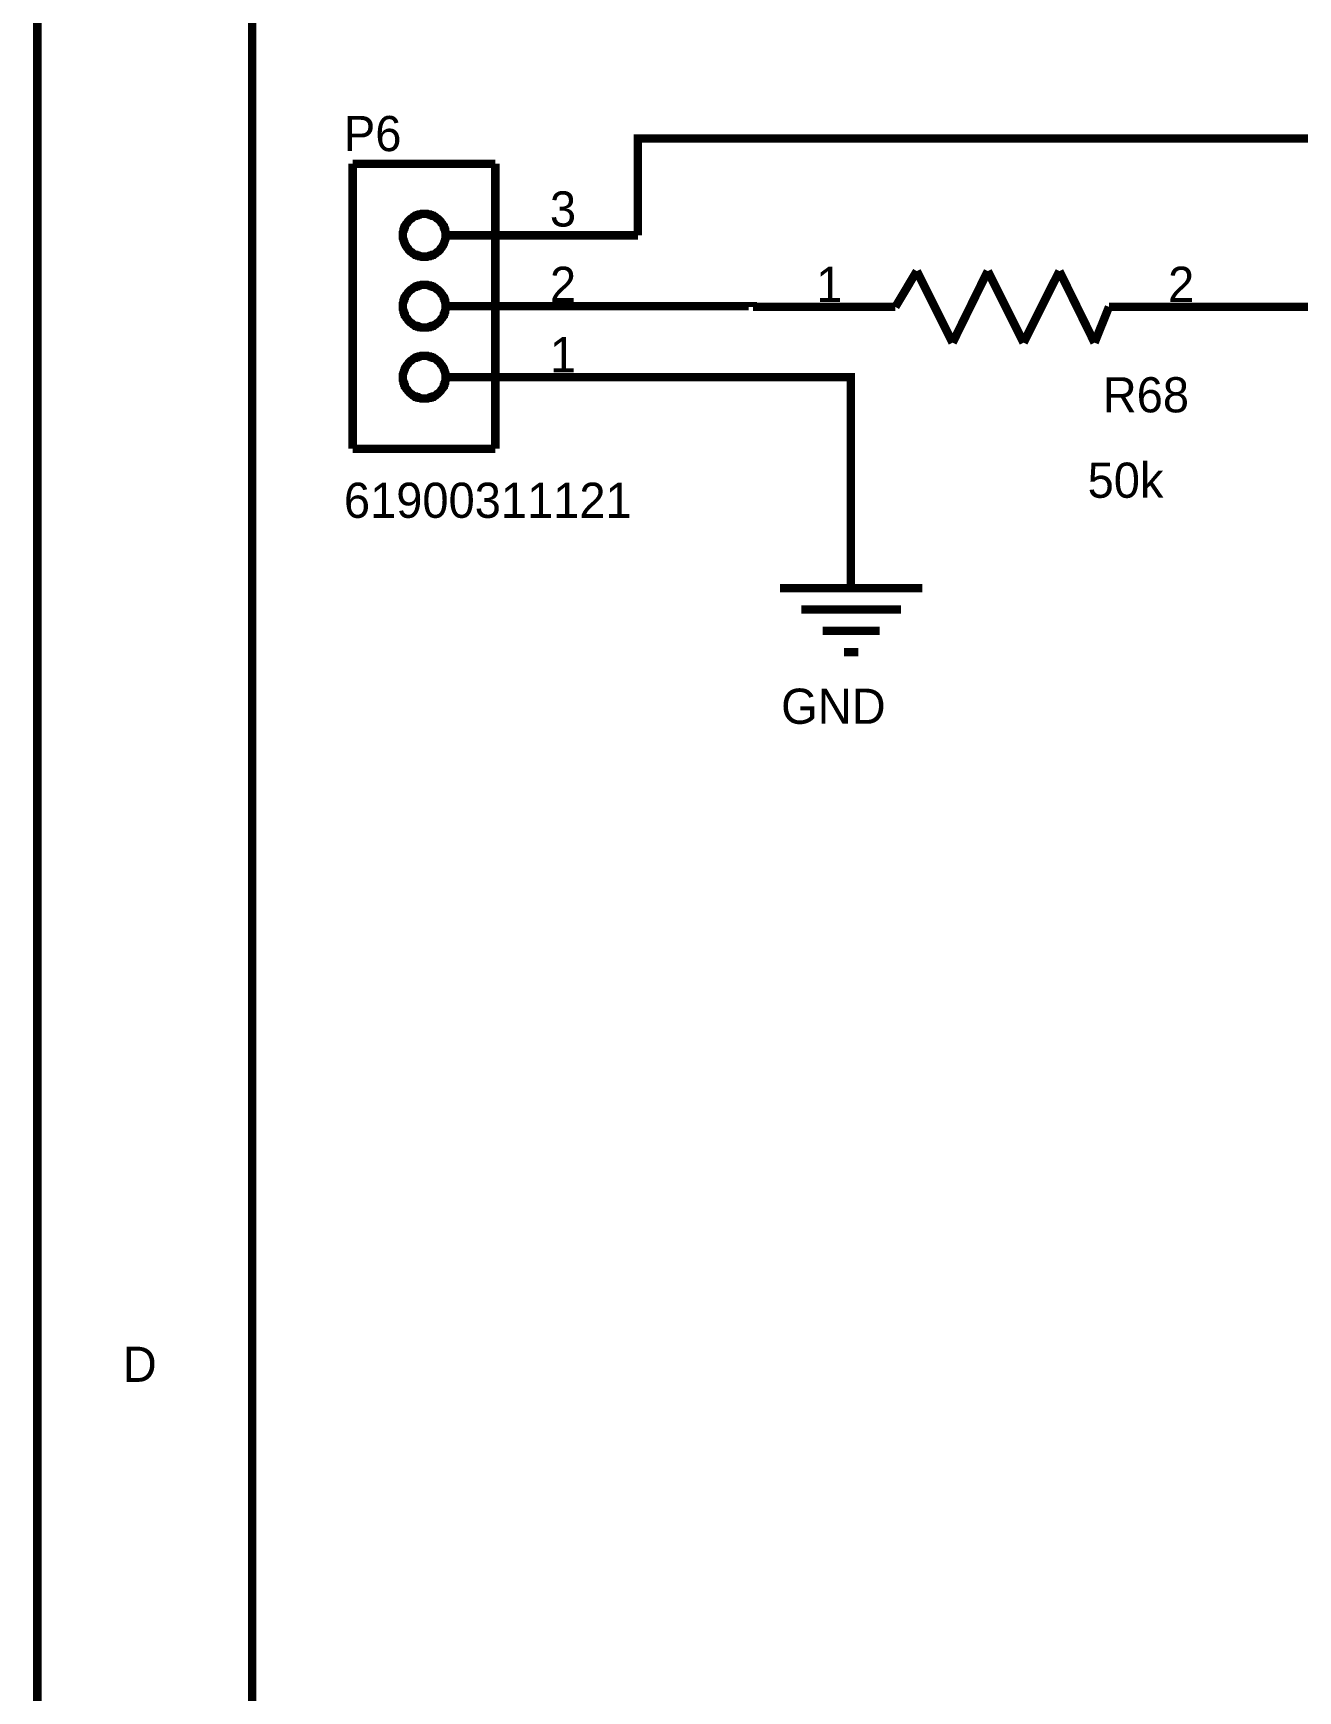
# Model space of a CAD drawing. Header units: millimetres. Extents: x 0 to 800, y 0 to 567.
# Drawn here: x -0.1 to 44.9, y 58.7 to 117.8 of the extents above; entities that cross this region are included whole.
import ezdxf

# ---------------------------------------------------------------- set-up
doc = ezdxf.new("R2010")
doc.units = ezdxf.units.MM
doc.layers.add('Sheet', color=255, linetype='Continuous')

msp = doc.modelspace()

# ---------------------------------------------------------------- linework, layer by layer
at = {"layer": 'Sheet'}
for points, const_width in [([(0, 566.375), (800.1, 566.375), (800.1, 0), (0, 0), (0, 566.375)], 0.3), ([(0, 566.375), (0, 0), (800.1, 0), (800.1, 566.375), (0, 566.375), (0, 566.375)], 0.0991), ([(7.661, 558.76), (792.484, 558.76), (792.484, 7.616), (7.661, 7.616), (7.661, 558.76)], 0.3), ([(7.661, 558.76), (7.661, 7.616), (792.484, 7.616), (792.484, 558.76), (7.661, 558.76), (7.661, 558.76)], 0.0991)]:
    msp.add_lwpolyline(points, close=True, dxfattribs=dict(at, const_width=const_width))
for points, const_width in [([(63.838, 114.055), (21.414, 114.055), (21.414, 110.605)], 0.3), ([(16.329, 113.159), (11.244, 113.159)], 0.3), ([(11.244, 113.159), (11.244, 102.99)], 0.3), ([(16.329, 102.99), (16.329, 113.159)], 0.3), ([(13.036, 110.605), (13.036, 110.65), (13.036, 110.695), (13.036, 110.717), (13.059, 110.762), (13.059, 110.807), (13.081, 110.829), (13.081, 110.874), (13.104, 110.896), (13.104, 110.941), (13.126, 110.963), (13.148, 111.008), (13.171, 111.031), (13.193, 111.053), (13.216, 111.098), (13.238, 111.12), (13.26, 111.143), (13.283, 111.165), (13.305, 111.187), (13.35, 111.21), (13.372, 111.232), (13.395, 111.255), (13.44, 111.277), (13.462, 111.299), (13.507, 111.299), (13.529, 111.322), (13.574, 111.322), (13.596, 111.344), (13.641, 111.344), (13.686, 111.367), (13.708, 111.367), (13.753, 111.367), (13.798, 111.367)], 0.3), ([(13.036, 110.605), (13.036, 110.65), (13.036, 110.695), (13.036, 110.717), (13.059, 110.762), (13.059, 110.807), (13.081, 110.829), (13.081, 110.874), (13.104, 110.896), (13.104, 110.941), (13.126, 110.963), (13.148, 111.008), (13.171, 111.031), (13.193, 111.053), (13.216, 111.098), (13.238, 111.12), (13.26, 111.143), (13.283, 111.165), (13.305, 111.187), (13.35, 111.21), (13.372, 111.232), (13.395, 111.255), (13.44, 111.277), (13.462, 111.299), (13.507, 111.299), (13.529, 111.322), (13.574, 111.322), (13.596, 111.344), (13.641, 111.344), (13.686, 111.367), (13.708, 111.367), (13.753, 111.367), (13.798, 111.367)], 0.0991), ([(13.798, 111.367), (13.798, 111.367)], 0.3), ([(13.798, 111.367), (13.843, 111.367), (13.888, 111.367), (13.91, 111.367), (13.955, 111.344), (14, 111.344), (14.022, 111.322), (14.067, 111.322), (14.089, 111.299), (14.134, 111.299), (14.156, 111.277), (14.201, 111.255), (14.224, 111.232), (14.246, 111.21), (14.291, 111.187), (14.313, 111.165), (14.335, 111.143), (14.358, 111.12), (14.38, 111.098), (14.403, 111.053), (14.425, 111.031), (14.447, 111.008), (14.47, 110.963), (14.492, 110.941), (14.492, 110.896), (14.515, 110.874), (14.515, 110.829), (14.537, 110.807), (14.537, 110.762), (14.559, 110.717), (14.559, 110.695), (14.559, 110.65), (14.559, 110.605)], 0.3), ([(13.798, 111.367), (13.798, 111.367)], 0.0991), ([(13.798, 111.367), (13.843, 111.367), (13.888, 111.367), (13.91, 111.367), (13.955, 111.344), (14, 111.344), (14.022, 111.322), (14.067, 111.322), (14.089, 111.299), (14.134, 111.299), (14.156, 111.277), (14.201, 111.255), (14.224, 111.232), (14.246, 111.21), (14.291, 111.187), (14.313, 111.165), (14.335, 111.143), (14.358, 111.12), (14.38, 111.098), (14.403, 111.053), (14.425, 111.031), (14.447, 111.008), (14.47, 110.963), (14.492, 110.941), (14.492, 110.896), (14.515, 110.874), (14.515, 110.829), (14.537, 110.807), (14.537, 110.762), (14.559, 110.717), (14.559, 110.695), (14.559, 110.65), (14.559, 110.605)], 0.0991), ([(13.798, 109.844), (13.753, 109.844), (13.708, 109.844), (13.686, 109.844), (13.641, 109.866), (13.596, 109.866), (13.574, 109.888), (13.529, 109.888), (13.507, 109.911), (13.462, 109.911), (13.44, 109.933), (13.395, 109.956), (13.372, 109.978), (13.35, 110), (13.305, 110.023), (13.283, 110.045), (13.26, 110.068), (13.238, 110.09), (13.216, 110.135), (13.193, 110.157), (13.171, 110.18), (13.148, 110.224), (13.126, 110.247), (13.104, 110.292), (13.104, 110.314), (13.081, 110.359), (13.081, 110.381), (13.059, 110.426), (13.059, 110.448), (13.036, 110.493), (13.036, 110.538), (13.036, 110.56), (13.036, 110.605)], 0.3), ([(13.036, 110.605), (13.036, 110.605)], 0.3), ([(13.798, 109.844), (13.753, 109.844), (13.708, 109.844), (13.686, 109.844), (13.641, 109.866), (13.596, 109.866), (13.574, 109.888), (13.529, 109.888), (13.507, 109.911), (13.462, 109.911), (13.44, 109.933), (13.395, 109.956), (13.372, 109.978), (13.35, 110), (13.305, 110.023), (13.283, 110.045), (13.26, 110.068), (13.238, 110.09), (13.216, 110.135), (13.193, 110.157), (13.171, 110.18), (13.148, 110.224), (13.126, 110.247), (13.104, 110.292), (13.104, 110.314), (13.081, 110.359), (13.081, 110.381), (13.059, 110.426), (13.059, 110.448), (13.036, 110.493), (13.036, 110.538), (13.036, 110.56), (13.036, 110.605)], 0.0991), ([(13.036, 110.605), (13.036, 110.605)], 0.0991), ([(14.559, 110.605), (14.559, 110.56), (14.559, 110.538), (14.559, 110.493), (14.537, 110.448), (14.537, 110.426), (14.515, 110.381), (14.515, 110.359), (14.492, 110.314), (14.492, 110.292), (14.47, 110.247), (14.447, 110.224), (14.425, 110.18), (14.403, 110.157), (14.38, 110.135), (14.358, 110.09), (14.335, 110.068), (14.313, 110.045), (14.291, 110.023), (14.246, 110), (14.224, 109.978), (14.201, 109.956), (14.156, 109.933), (14.134, 109.911), (14.089, 109.911), (14.067, 109.888), (14.022, 109.888), (14, 109.866), (13.955, 109.866), (13.91, 109.844), (13.888, 109.844), (13.843, 109.844), (13.798, 109.844)], 0.3), ([(14.559, 110.605), (14.559, 110.56), (14.559, 110.538), (14.559, 110.493), (14.537, 110.448), (14.537, 110.426), (14.515, 110.381), (14.515, 110.359), (14.492, 110.314), (14.492, 110.292), (14.47, 110.247), (14.447, 110.224), (14.425, 110.18), (14.403, 110.157), (14.38, 110.135), (14.358, 110.09), (14.335, 110.068), (14.313, 110.045), (14.291, 110.023), (14.246, 110), (14.224, 109.978), (14.201, 109.956), (14.156, 109.933), (14.134, 109.911), (14.089, 109.911), (14.067, 109.888), (14.022, 109.888), (14, 109.866), (13.955, 109.866), (13.91, 109.844), (13.888, 109.844), (13.843, 109.844), (13.798, 109.844)], 0.0991), ([(14.559, 110.605), (14.559, 110.605), (14.559, 110.605), (14.559, 110.605), (14.559, 110.605), (14.559, 110.605), (14.559, 110.605), (14.559, 110.605), (14.559, 110.605), (14.559, 110.605), (14.559, 110.605), (14.559, 110.605), (14.559, 110.605), (14.559, 110.605), (14.559, 110.605), (14.559, 110.605), (14.559, 110.605), (14.559, 110.605), (14.559, 110.605), (14.559, 110.605), (14.559, 110.605), (14.559, 110.605), (14.559, 110.605), (14.559, 110.605), (14.559, 110.605), (14.559, 110.605), (14.559, 110.605), (14.559, 110.605), (14.559, 110.605), (14.559, 110.605), (14.559, 110.605), (14.559, 110.605), (14.559, 110.605)], 0.3), ([(14.559, 110.605), (14.559, 110.605)], 0.3), ([(16.329, 110.605), (14.559, 110.605)], 0.3), ([(14.559, 110.605), (14.559, 110.605), (14.559, 110.605), (14.559, 110.605), (14.559, 110.605), (14.559, 110.605), (14.559, 110.605), (14.559, 110.605), (14.559, 110.605), (14.559, 110.605), (14.559, 110.605), (14.559, 110.605), (14.559, 110.605), (14.559, 110.605), (14.559, 110.605), (14.559, 110.605), (14.559, 110.605), (14.559, 110.605), (14.559, 110.605), (14.559, 110.605), (14.559, 110.605), (14.559, 110.605), (14.559, 110.605), (14.559, 110.605), (14.559, 110.605), (14.559, 110.605), (14.559, 110.605), (14.559, 110.605), (14.559, 110.605), (14.559, 110.605), (14.559, 110.605), (14.559, 110.605), (14.559, 110.605)], 0.0991), ([(14.559, 110.605), (14.559, 110.605)], 0.0991), ([(16.329, 110.605), (21.414, 110.605)], 0.3), ([(30.597, 108.052), (31.359, 109.328)], 0.3), ([(31.359, 109.328), (32.636, 106.775)], 0.3), ([(32.636, 106.775), (33.89, 109.328)], 0.3), ([(33.89, 109.328), (35.167, 106.775)], 0.3), ([(35.167, 106.775), (36.444, 109.328)], 0.3), ([(36.444, 109.328), (37.698, 106.775)], 0.3), ([(13.036, 108.074), (13.036, 108.119), (13.036, 108.164), (13.036, 108.186), (13.059, 108.231), (13.059, 108.276), (13.081, 108.298), (13.081, 108.343), (13.104, 108.365), (13.104, 108.41), (13.126, 108.432), (13.148, 108.477), (13.171, 108.5), (13.193, 108.522), (13.216, 108.567), (13.238, 108.589), (13.26, 108.612), (13.283, 108.634), (13.305, 108.656), (13.35, 108.679), (13.372, 108.701), (13.395, 108.724), (13.44, 108.746), (13.462, 108.768), (13.507, 108.768), (13.529, 108.791), (13.574, 108.791), (13.596, 108.813), (13.641, 108.813), (13.686, 108.836), (13.708, 108.836), (13.753, 108.836), (13.798, 108.836)], 0.3), ([(13.036, 108.074), (13.036, 108.119), (13.036, 108.164), (13.036, 108.186), (13.059, 108.231), (13.059, 108.276), (13.081, 108.298), (13.081, 108.343), (13.104, 108.365), (13.104, 108.41), (13.126, 108.432), (13.148, 108.477), (13.171, 108.5), (13.193, 108.522), (13.216, 108.567), (13.238, 108.589), (13.26, 108.612), (13.283, 108.634), (13.305, 108.656), (13.35, 108.679), (13.372, 108.701), (13.395, 108.724), (13.44, 108.746), (13.462, 108.768), (13.507, 108.768), (13.529, 108.791), (13.574, 108.791), (13.596, 108.813), (13.641, 108.813), (13.686, 108.836), (13.708, 108.836), (13.753, 108.836), (13.798, 108.836)], 0.0991), ([(13.798, 108.836), (13.798, 108.836)], 0.3), ([(13.798, 108.836), (13.843, 108.836), (13.888, 108.836), (13.91, 108.836), (13.955, 108.813), (14, 108.813), (14.022, 108.791), (14.067, 108.791), (14.089, 108.768), (14.134, 108.768), (14.156, 108.746), (14.201, 108.724), (14.224, 108.701), (14.246, 108.679), (14.291, 108.656), (14.313, 108.634), (14.335, 108.612), (14.358, 108.589), (14.38, 108.567), (14.403, 108.522), (14.425, 108.5), (14.447, 108.477), (14.47, 108.432), (14.492, 108.41), (14.492, 108.365), (14.515, 108.343), (14.515, 108.298), (14.537, 108.276), (14.537, 108.231), (14.559, 108.186), (14.559, 108.164), (14.559, 108.119), (14.559, 108.074)], 0.3), ([(13.798, 108.836), (13.798, 108.836)], 0.0991), ([(13.798, 108.836), (13.843, 108.836), (13.888, 108.836), (13.91, 108.836), (13.955, 108.813), (14, 108.813), (14.022, 108.791), (14.067, 108.791), (14.089, 108.768), (14.134, 108.768), (14.156, 108.746), (14.201, 108.724), (14.224, 108.701), (14.246, 108.679), (14.291, 108.656), (14.313, 108.634), (14.335, 108.612), (14.358, 108.589), (14.38, 108.567), (14.403, 108.522), (14.425, 108.5), (14.447, 108.477), (14.47, 108.432), (14.492, 108.41), (14.492, 108.365), (14.515, 108.343), (14.515, 108.298), (14.537, 108.276), (14.537, 108.231), (14.559, 108.186), (14.559, 108.164), (14.559, 108.119), (14.559, 108.074)], 0.0991), ([(13.798, 107.312), (13.753, 107.312), (13.708, 107.312), (13.686, 107.312), (13.641, 107.335), (13.596, 107.335), (13.574, 107.357), (13.529, 107.357), (13.507, 107.38), (13.462, 107.38), (13.44, 107.402), (13.395, 107.424), (13.372, 107.447), (13.35, 107.469), (13.305, 107.492), (13.283, 107.514), (13.26, 107.536), (13.238, 107.559), (13.216, 107.581), (13.193, 107.626), (13.171, 107.648), (13.148, 107.671), (13.126, 107.716), (13.104, 107.738), (13.104, 107.783), (13.081, 107.805), (13.081, 107.85), (13.059, 107.872), (13.059, 107.917), (13.036, 107.962), (13.036, 107.984), (13.036, 108.029), (13.036, 108.074)], 0.3), ([(13.036, 108.074), (13.036, 108.074)], 0.3), ([(14.559, 108.074), (14.559, 108.029), (14.559, 107.984), (14.559, 107.962), (14.537, 107.917), (14.537, 107.872), (14.515, 107.85), (14.515, 107.805), (14.492, 107.783), (14.492, 107.738), (14.47, 107.716), (14.447, 107.671), (14.425, 107.648), (14.403, 107.626), (14.38, 107.581), (14.358, 107.559), (14.335, 107.536), (14.313, 107.514), (14.291, 107.492), (14.246, 107.469), (14.224, 107.447), (14.201, 107.424), (14.156, 107.402), (14.134, 107.38), (14.089, 107.38), (14.067, 107.357), (14.022, 107.357), (14, 107.335), (13.955, 107.335), (13.91, 107.312), (13.888, 107.312), (13.843, 107.312), (13.798, 107.312)], 0.3), ([(14.559, 108.074), (14.559, 108.074), (14.559, 108.074), (14.559, 108.074), (14.559, 108.074), (14.559, 108.074), (14.559, 108.074), (14.559, 108.074), (14.559, 108.074), (14.559, 108.074), (14.559, 108.074), (14.559, 108.074), (14.559, 108.074), (14.559, 108.074), (14.559, 108.074), (14.559, 108.074), (14.559, 108.074), (14.559, 108.074), (14.559, 108.074), (14.559, 108.074), (14.559, 108.074), (14.559, 108.074), (14.559, 108.074), (14.559, 108.074), (14.559, 108.074), (14.559, 108.074), (14.559, 108.074), (14.559, 108.074), (14.559, 108.074), (14.559, 108.074), (14.559, 108.074), (14.559, 108.074), (14.559, 108.074)], 0.3), ([(14.559, 108.074), (14.559, 108.074)], 0.3), ([(16.329, 108.074), (14.559, 108.074)], 0.3), ([(16.329, 108.074), (21.414, 108.074)], 0.3), ([(21.414, 108.074), (25.513, 108.074), (25.513, 108.052)], 0.3), ([(13.798, 107.312), (13.753, 107.312), (13.708, 107.312), (13.686, 107.312), (13.641, 107.335), (13.596, 107.335), (13.574, 107.357), (13.529, 107.357), (13.507, 107.38), (13.462, 107.38), (13.44, 107.402), (13.395, 107.424), (13.372, 107.447), (13.35, 107.469), (13.305, 107.492), (13.283, 107.514), (13.26, 107.536), (13.238, 107.559), (13.216, 107.581), (13.193, 107.626), (13.171, 107.648), (13.148, 107.671), (13.126, 107.716), (13.104, 107.738), (13.104, 107.783), (13.081, 107.805), (13.081, 107.85), (13.059, 107.872), (13.059, 107.917), (13.036, 107.962), (13.036, 107.984), (13.036, 108.029), (13.036, 108.074)], 0.0991), ([(13.036, 108.074), (13.036, 108.074)], 0.0991), ([(14.559, 108.074), (14.559, 108.029), (14.559, 107.984), (14.559, 107.962), (14.537, 107.917), (14.537, 107.872), (14.515, 107.85), (14.515, 107.805), (14.492, 107.783), (14.492, 107.738), (14.47, 107.716), (14.447, 107.671), (14.425, 107.648), (14.403, 107.626), (14.38, 107.581), (14.358, 107.559), (14.335, 107.536), (14.313, 107.514), (14.291, 107.492), (14.246, 107.469), (14.224, 107.447), (14.201, 107.424), (14.156, 107.402), (14.134, 107.38), (14.089, 107.38), (14.067, 107.357), (14.022, 107.357), (14, 107.335), (13.955, 107.335), (13.91, 107.312), (13.888, 107.312), (13.843, 107.312), (13.798, 107.312)], 0.0991), ([(14.559, 108.074), (14.559, 108.074), (14.559, 108.074), (14.559, 108.074), (14.559, 108.074), (14.559, 108.074), (14.559, 108.074), (14.559, 108.074), (14.559, 108.074), (14.559, 108.074), (14.559, 108.074), (14.559, 108.074), (14.559, 108.074), (14.559, 108.074), (14.559, 108.074), (14.559, 108.074), (14.559, 108.074), (14.559, 108.074), (14.559, 108.074), (14.559, 108.074), (14.559, 108.074), (14.559, 108.074), (14.559, 108.074), (14.559, 108.074), (14.559, 108.074), (14.559, 108.074), (14.559, 108.074), (14.559, 108.074), (14.559, 108.074), (14.559, 108.074), (14.559, 108.074), (14.559, 108.074), (14.559, 108.074)], 0.0991), ([(14.559, 108.074), (14.559, 108.074)], 0.0991), ([(30.597, 108.052), (25.513, 108.052)], 0.3), ([(30.597, 108.052), (29.836, 108.052)], 0.3), ([(37.698, 106.775), (38.213, 108.052)], 0.3), ([(38.213, 108.052), (43.298, 108.052)], 0.3), ([(38.213, 108.052), (38.975, 108.052)], 0.3), ([(43.298, 108.052), (51.518, 108.052)], 0.3), ([(13.036, 105.543), (13.036, 105.588), (13.036, 105.61), (13.036, 105.655), (13.059, 105.7), (13.059, 105.722), (13.081, 105.767), (13.081, 105.789), (13.104, 105.834), (13.104, 105.857), (13.126, 105.901), (13.148, 105.924), (13.171, 105.969), (13.193, 105.991), (13.216, 106.013), (13.238, 106.058), (13.26, 106.081), (13.283, 106.103), (13.305, 106.125), (13.35, 106.148), (13.372, 106.17), (13.395, 106.193), (13.44, 106.215), (13.462, 106.237), (13.507, 106.237), (13.529, 106.26), (13.574, 106.26), (13.596, 106.282), (13.641, 106.282), (13.686, 106.305), (13.708, 106.305), (13.753, 106.305), (13.798, 106.305)], 0.3), ([(13.798, 106.305), (13.798, 106.305)], 0.3), ([(13.798, 106.305), (13.843, 106.305), (13.888, 106.305), (13.91, 106.305), (13.955, 106.282), (14, 106.282), (14.022, 106.26), (14.067, 106.26), (14.089, 106.237), (14.134, 106.237), (14.156, 106.215), (14.201, 106.193), (14.224, 106.17), (14.246, 106.148), (14.291, 106.125), (14.313, 106.103), (14.335, 106.081), (14.358, 106.058), (14.38, 106.013), (14.403, 105.991), (14.425, 105.969), (14.447, 105.924), (14.47, 105.901), (14.492, 105.857), (14.492, 105.834), (14.515, 105.789), (14.515, 105.767), (14.537, 105.722), (14.537, 105.7), (14.559, 105.655), (14.559, 105.61), (14.559, 105.588), (14.559, 105.543)], 0.3), ([(13.036, 105.543), (13.036, 105.588), (13.036, 105.61), (13.036, 105.655), (13.059, 105.7), (13.059, 105.722), (13.081, 105.767), (13.081, 105.789), (13.104, 105.834), (13.104, 105.857), (13.126, 105.901), (13.148, 105.924), (13.171, 105.969), (13.193, 105.991), (13.216, 106.013), (13.238, 106.058), (13.26, 106.081), (13.283, 106.103), (13.305, 106.125), (13.35, 106.148), (13.372, 106.17), (13.395, 106.193), (13.44, 106.215), (13.462, 106.237), (13.507, 106.237), (13.529, 106.26), (13.574, 106.26), (13.596, 106.282), (13.641, 106.282), (13.686, 106.305), (13.708, 106.305), (13.753, 106.305), (13.798, 106.305)], 0.0991), ([(13.798, 106.305), (13.798, 106.305)], 0.0991), ([(13.798, 106.305), (13.843, 106.305), (13.888, 106.305), (13.91, 106.305), (13.955, 106.282), (14, 106.282), (14.022, 106.26), (14.067, 106.26), (14.089, 106.237), (14.134, 106.237), (14.156, 106.215), (14.201, 106.193), (14.224, 106.17), (14.246, 106.148), (14.291, 106.125), (14.313, 106.103), (14.335, 106.081), (14.358, 106.058), (14.38, 106.013), (14.403, 105.991), (14.425, 105.969), (14.447, 105.924), (14.47, 105.901), (14.492, 105.857), (14.492, 105.834), (14.515, 105.789), (14.515, 105.767), (14.537, 105.722), (14.537, 105.7), (14.559, 105.655), (14.559, 105.61), (14.559, 105.588), (14.559, 105.543)], 0.0991), ([(13.798, 104.781), (13.753, 104.781), (13.708, 104.781), (13.686, 104.781), (13.641, 104.804), (13.596, 104.804), (13.574, 104.826), (13.529, 104.826), (13.507, 104.849), (13.462, 104.849), (13.44, 104.871), (13.395, 104.893), (13.372, 104.916), (13.35, 104.938), (13.305, 104.961), (13.283, 104.983), (13.26, 105.005), (13.238, 105.028), (13.216, 105.05), (13.193, 105.095), (13.171, 105.117), (13.148, 105.14), (13.126, 105.185), (13.104, 105.207), (13.104, 105.252), (13.081, 105.274), (13.081, 105.319), (13.059, 105.341), (13.059, 105.386), (13.036, 105.431), (13.036, 105.453), (13.036, 105.498), (13.036, 105.543)], 0.3), ([(13.036, 105.543), (13.036, 105.543)], 0.3), ([(13.798, 104.781), (13.753, 104.781), (13.708, 104.781), (13.686, 104.781), (13.641, 104.804), (13.596, 104.804), (13.574, 104.826), (13.529, 104.826), (13.507, 104.849), (13.462, 104.849), (13.44, 104.871), (13.395, 104.893), (13.372, 104.916), (13.35, 104.938), (13.305, 104.961), (13.283, 104.983), (13.26, 105.005), (13.238, 105.028), (13.216, 105.05), (13.193, 105.095), (13.171, 105.117), (13.148, 105.14), (13.126, 105.185), (13.104, 105.207), (13.104, 105.252), (13.081, 105.274), (13.081, 105.319), (13.059, 105.341), (13.059, 105.386), (13.036, 105.431), (13.036, 105.453), (13.036, 105.498), (13.036, 105.543)], 0.0991), ([(13.036, 105.543), (13.036, 105.543)], 0.0991), ([(14.559, 105.543), (14.559, 105.498), (14.559, 105.453), (14.559, 105.431), (14.537, 105.386), (14.537, 105.341), (14.515, 105.319), (14.515, 105.274), (14.492, 105.252), (14.492, 105.207), (14.47, 105.185), (14.447, 105.14), (14.425, 105.117), (14.403, 105.095), (14.38, 105.05), (14.358, 105.028), (14.335, 105.005), (14.313, 104.983), (14.291, 104.961), (14.246, 104.938), (14.224, 104.916), (14.201, 104.893), (14.156, 104.871), (14.134, 104.849), (14.089, 104.849), (14.067, 104.826), (14.022, 104.826), (14, 104.804), (13.955, 104.804), (13.91, 104.781), (13.888, 104.781), (13.843, 104.781), (13.798, 104.781)], 0.3), ([(14.559, 105.543), (14.559, 105.498), (14.559, 105.453), (14.559, 105.431), (14.537, 105.386), (14.537, 105.341), (14.515, 105.319), (14.515, 105.274), (14.492, 105.252), (14.492, 105.207), (14.47, 105.185), (14.447, 105.14), (14.425, 105.117), (14.403, 105.095), (14.38, 105.05), (14.358, 105.028), (14.335, 105.005), (14.313, 104.983), (14.291, 104.961), (14.246, 104.938), (14.224, 104.916), (14.201, 104.893), (14.156, 104.871), (14.134, 104.849), (14.089, 104.849), (14.067, 104.826), (14.022, 104.826), (14, 104.804), (13.955, 104.804), (13.91, 104.781), (13.888, 104.781), (13.843, 104.781), (13.798, 104.781)], 0.0991), ([(14.559, 105.543), (14.559, 105.543), (14.559, 105.543), (14.559, 105.543), (14.559, 105.543), (14.559, 105.543), (14.559, 105.543), (14.559, 105.543), (14.559, 105.543), (14.559, 105.543), (14.559, 105.543), (14.559, 105.543), (14.559, 105.543), (14.559, 105.543), (14.559, 105.543), (14.559, 105.543), (14.559, 105.543), (14.559, 105.543), (14.559, 105.543), (14.559, 105.543), (14.559, 105.543), (14.559, 105.543), (14.559, 105.543), (14.559, 105.543), (14.559, 105.543), (14.559, 105.543), (14.559, 105.543), (14.559, 105.543), (14.559, 105.543), (14.559, 105.543), (14.559, 105.543), (14.559, 105.543), (14.559, 105.543)], 0.3), ([(14.559, 105.543), (14.559, 105.543)], 0.3), ([(16.329, 105.543), (14.559, 105.543)], 0.3), ([(14.559, 105.543), (14.559, 105.543), (14.559, 105.543), (14.559, 105.543), (14.559, 105.543), (14.559, 105.543), (14.559, 105.543), (14.559, 105.543), (14.559, 105.543), (14.559, 105.543), (14.559, 105.543), (14.559, 105.543), (14.559, 105.543), (14.559, 105.543), (14.559, 105.543), (14.559, 105.543), (14.559, 105.543), (14.559, 105.543), (14.559, 105.543), (14.559, 105.543), (14.559, 105.543), (14.559, 105.543), (14.559, 105.543), (14.559, 105.543), (14.559, 105.543), (14.559, 105.543), (14.559, 105.543), (14.559, 105.543), (14.559, 105.543), (14.559, 105.543), (14.559, 105.543), (14.559, 105.543), (14.559, 105.543)], 0.0991), ([(14.559, 105.543), (14.559, 105.543)], 0.0991), ([(16.329, 105.543), (21.414, 105.543)], 0.3), ([(21.414, 105.543), (29.007, 105.543), (29.007, 100.548)], 0.3), ([(11.244, 102.99), (16.329, 102.99)], 0.3), ([(29.007, 100.548), (29.007, 98.017)], 0.3), ([(26.476, 98.017), (31.56, 98.017)], 0.3), ([(27.237, 97.255), (30.799, 97.255)], 0.3), ([(27.999, 96.494), (30.037, 96.494)], 0.3), ([(28.761, 95.732), (29.276, 95.732)], 0.3)]:
    msp.add_lwpolyline(points, dxfattribs=dict(at, const_width=const_width))

# ---------------------------------------------------------------- texts
for s, height, p in [('P6', 1.2543, (10.931, 113.607)), ('3', 1.254, (18.278, 110.919)), ('2', 1.254, (18.278, 108.231)), ('1', 1.254, (27.775, 108.231)), ('2', 1.254, (40.319, 108.231)), ('1', 1.254, (18.278, 105.722)), ('R68', 1.2543, (37.989, 104.289)), ('50k', 1.2543, (37.451, 101.242)), ('61900311121', 1.25433, (10.931, 100.526)), ('GND', 1.2543, (26.521, 93.179)), ('D', 1.254, (3.046, 69.705))]:
    msp.add_text(s, height=height, dxfattribs=at).set_placement(p)

doc.saveas('drawing.dxf')
